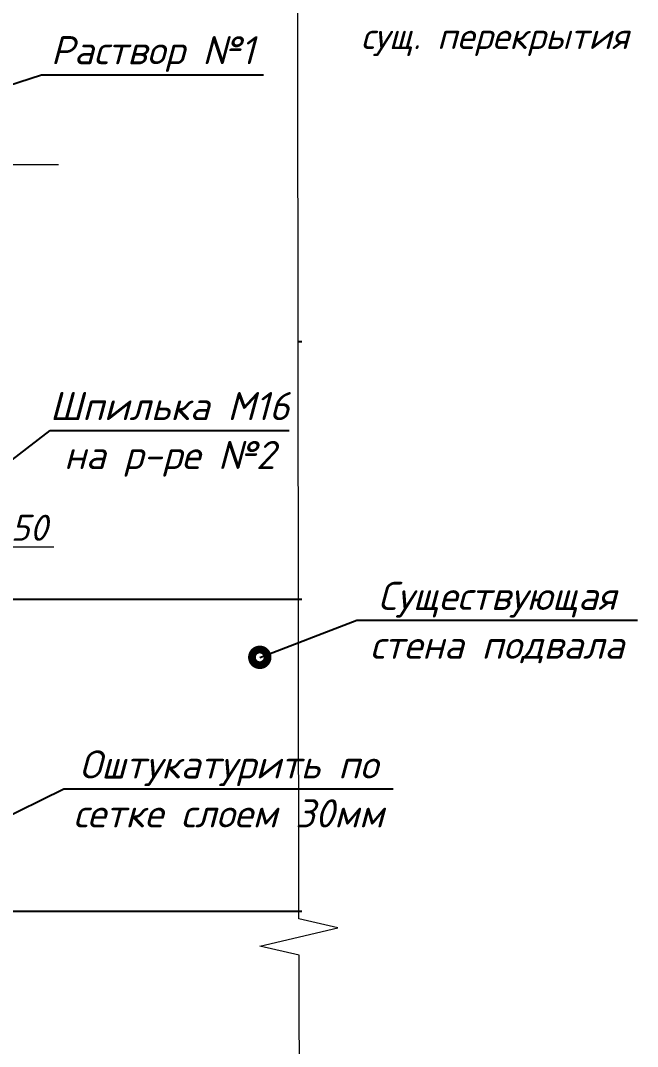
# Model space of a CAD drawing. Header units: millimetres. Extents: x 749182 to 2267578, y 70462 to 311449.
# Drawn here: x 2072872 to 2074058, y 227896 to 229868 of the extents above; entities that cross this region are included whole.
import ezdxf
from ezdxf.enums import TextEntityAlignment as Align

# ---------------------------------------------------------------- set-up
doc = ezdxf.new("R2010")
doc.units = ezdxf.units.MM
doc.linetypes.add('015-60-22-12-0682-ПЗУ-20_П_изм1$0$K5LT_AXLED_REINFORCED', pattern=[13, 8, -2, 1, -2])
doc.linetypes.add('осеваяX2', pattern=[4, 2.5, -0.5, 0.5, -0.5])
doc.layers.get('Defpoints').update_dxf_attribs({"color": 255})
doc.layers.add('CS_UNPLOTTED', color=254, linetype='Continuous', plot=False)
for name, color, linetype, lineweight in [('монолит', 176, 'Continuous', 50), ('Оси', 165, 'осеваяX2', 13), ('Размер', 7, 'Continuous', 13), ('штриховка кирпич', 42, 'Continuous', 5)]:
    doc.layers.add(name, color=color, linetype=linetype, lineweight=lineweight)
doc.layers.add('Текст', color=7, linetype='Continuous')
doc.styles.add('GOST 2.304_new', font='isocpeur.ttf', dxfattribs={"width": 0.9, "oblique": 15})
doc.styles.add('М2', font='isocpeui.ttf')
doc.dimstyles.new('SPDS', dxfattribs={"dimscale": 25, "dimtxt": 2.5, "dimasz": 1.77, "dimexe": 1.25, "dimexo": 0.625, "dimtad": 1, "dimdec": 0, "dimrnd": 0.001, "dimtxsty": 'GOST 2.304_new', "dimblk": 'ARCHTICK', "dimcen": 2.5, "dimdle": 2, "dimclrt": 256, "dimazin": 2, "dimtfac": 0.75, "dimtdec": 0, "dimtmove": 1, "dimatfit": 3, "dimfxl": 0, "dimtolj": 1, "dimlwd": 9, "dimlwe": 9, "dimarcsym": 0})

# ---------------------------------------------------------------- blocks, each defined once
blk = doc.blocks.new('_ArchTick')
at = {"color": 0, "linetype": 'ByBlock', "const_width": 0.15}
blk.add_lwpolyline([(-0.5, -0.5), (0.5, 0.5)], dxfattribs=at)
blk = doc.blocks.new('*D1633')
at = {"layer": 'Defpoints', "color": 0, "lineweight": 20, "ltscale": 20, "transparency": 16777216}
for p in [(2072753, 228946.1), (2072803, 228946.1), (2072803, 228855.6)]:
    blk.add_point(p, dxfattribs=at)
at = {"layer": 'Размер', "color": 0, "lineweight": 9, "ltscale": 20, "transparency": 16777216}
for p, q in [((2072753, 228933.6), (2072753, 228830.6)), ((2072803, 228933.6), (2072803, 228830.6)), ((2072713, 228855.6), (2072843, 228855.6)), ((2072935.8, 228855.6), (2072803, 228855.6))]:
    blk.add_line(p, q, dxfattribs=at)
at = {"layer": 'Размер', "color": 0, "lineweight": 9, "ltscale": 20, "transparency": 16777216, "xscale": 35.4, "yscale": 35.4, "zscale": 35.4, "rotation": 180}
blk.add_blockref('_ArchTick', (2072753, 228855.6), dxfattribs=at)
at = {"layer": 'Размер', "color": 0, "lineweight": 9, "ltscale": 20, "transparency": 16777216, "xscale": 35.4, "yscale": 35.4, "zscale": 35.4}
blk.add_blockref('_ArchTick', (2072803, 228855.6), dxfattribs=at)
at = {"layer": 'Размер', "ltscale": 20, "transparency": 16777216, "insert": (2072888.3, 228893.1), "char_height": 50, "attachment_point": 5, "style": 'М2'}
blk.add_mtext('\\A1;50', dxfattribs=at)

msp = doc.modelspace()

# ---------------------------------------------------------------- linework, layer by layer
at = {"layer": 'CS_UNPLOTTED', "ltscale": 100}
for p, q in [((2072613.0062, 228756.1368), (2073404.9001, 228756.1368)), ((2073406.2628, 228756.1368), (2073413.0596, 228756.1368)), ((2072613.0062, 228156.1368), (2073405.7526, 228156.1368)), ((2073407.1153, 228156.1368), (2073413.0596, 228156.1368))]:
    msp.add_line(p, q, dxfattribs=at)
at = {"layer": 'монолит', "lineweight": 25, "ltscale": 100}
msp.add_line((2073405.4104, 229251.1368), (2073413.0596, 229251.1368), dxfattribs=at)
at = {"layer": 'Оси', "linetype": '015-60-22-12-0682-ПЗУ-20_П_изм1$0$K5LT_AXLED_REINFORCED', "ltscale": 100}
msp.add_line((2071310.9347, 229591.1467), (2072945.0678, 229591.1467), dxfattribs=at)
at = {"layer": 'Текст', "ltscale": 20}
for p, q in [((2072758.9737, 229714.5119), (2072912.264, 229763.9565)), ((2072912.264, 229763.9565), (2073339.194, 229763.9565)), ((2072758.8616, 228949.8209), (2072928.6103, 229079.9296)), ((2072928.6103, 229079.9296), (2073388.3453, 229079.9296)), ((2073331.8848, 228644.0464), (2073518.3971, 228715.2124)), ((2073518.3971, 228715.2124), (2074058.3221, 228715.2124)), ((2072613.0062, 228223.2989), (2072955.1172, 228391.1433)), ((2072955.1172, 228391.1433), (2073588.5972, 228391.1433))]:
    msp.add_line(p, q, dxfattribs=at)
at = {"layer": 'Текст', "ltscale": 20, "const_width": 30}
msp.add_lwpolyline([(2073339.3848, 228644.0464, 1), (2073324.3848, 228644.0464, 1)], format="xyb", close=True, dxfattribs=at)
at = {"layer": 'штриховка кирпич', "linetype": 'Continuous', "ltscale": 20}
msp.add_lwpolyline([(2073410.1131, 226766.4184), (2073407.3543, 228071.7419), (2073332.3295, 228089.1353), (2073482.2796, 228124.3484), (2073407.2548, 228141.7418), (2073404.496, 230358.6708)], dxfattribs=at)

# ---------------------------------------------------------------- texts
at = {"layer": 'Текст', "ltscale": 20, "style": 'М2'}
for s, p in [('Раствор №1', (2073125.729, 229783.9565)), ('Шпилька М16', (2073158.4778, 229099.9296)), ('Существующая', (2073788.3596, 228735.2124)), ('Оштукатурить по', (2073271.8572, 228411.1433))]:
    msp.add_text(s, height=54, dxfattribs=at).set_placement(p, align=Align.CENTER)
at = {"layer": 'Текст', "linetype": 'Continuous', "ltscale": 10, "style": 'М2'}
msp.add_text('сущ. перекрытия', height=50, dxfattribs=at).set_placement((2073526.5536, 229863.2872), align=Align.TOP_LEFT)
at = {"layer": 'Текст', "ltscale": 20, "style": 'М2'}
for s, p in [('на р-ре №2', (2073158.4778, 229059.9296)), ('стена подвала', (2073788.3596, 228695.2124)), ('сетке слоем 30мм', (2073271.8572, 228371.1433))]:
    msp.add_text(s, height=54, dxfattribs=at).set_placement(p, align=Align.TOP_CENTER)

# ---------------------------------------------------------------- dimensions: what is measured, and where the dimension line sits
at = {"layer": 'Размер', "ltscale": 20}
dim = msp.add_linear_dim(base=(2072803.0062, 228855.6488), p1=(2072753.0062, 228946.1368), p2=(2072803.0062, 228946.1368), dimstyle='SPDS', override={"dimscale": 20, "dimtxsty": 'М2', "dimfxl": 1.25, "dimtfill": 0, "dimarcsym": 1}, dxfattribs=at)
dim.commit()
dim.dimension.update_dxf_attribs({"geometry": '*D1633', "text_midpoint": (2072888.3195, 228855.6488), "dimtype": 160})

doc.saveas('drawing.dxf')
